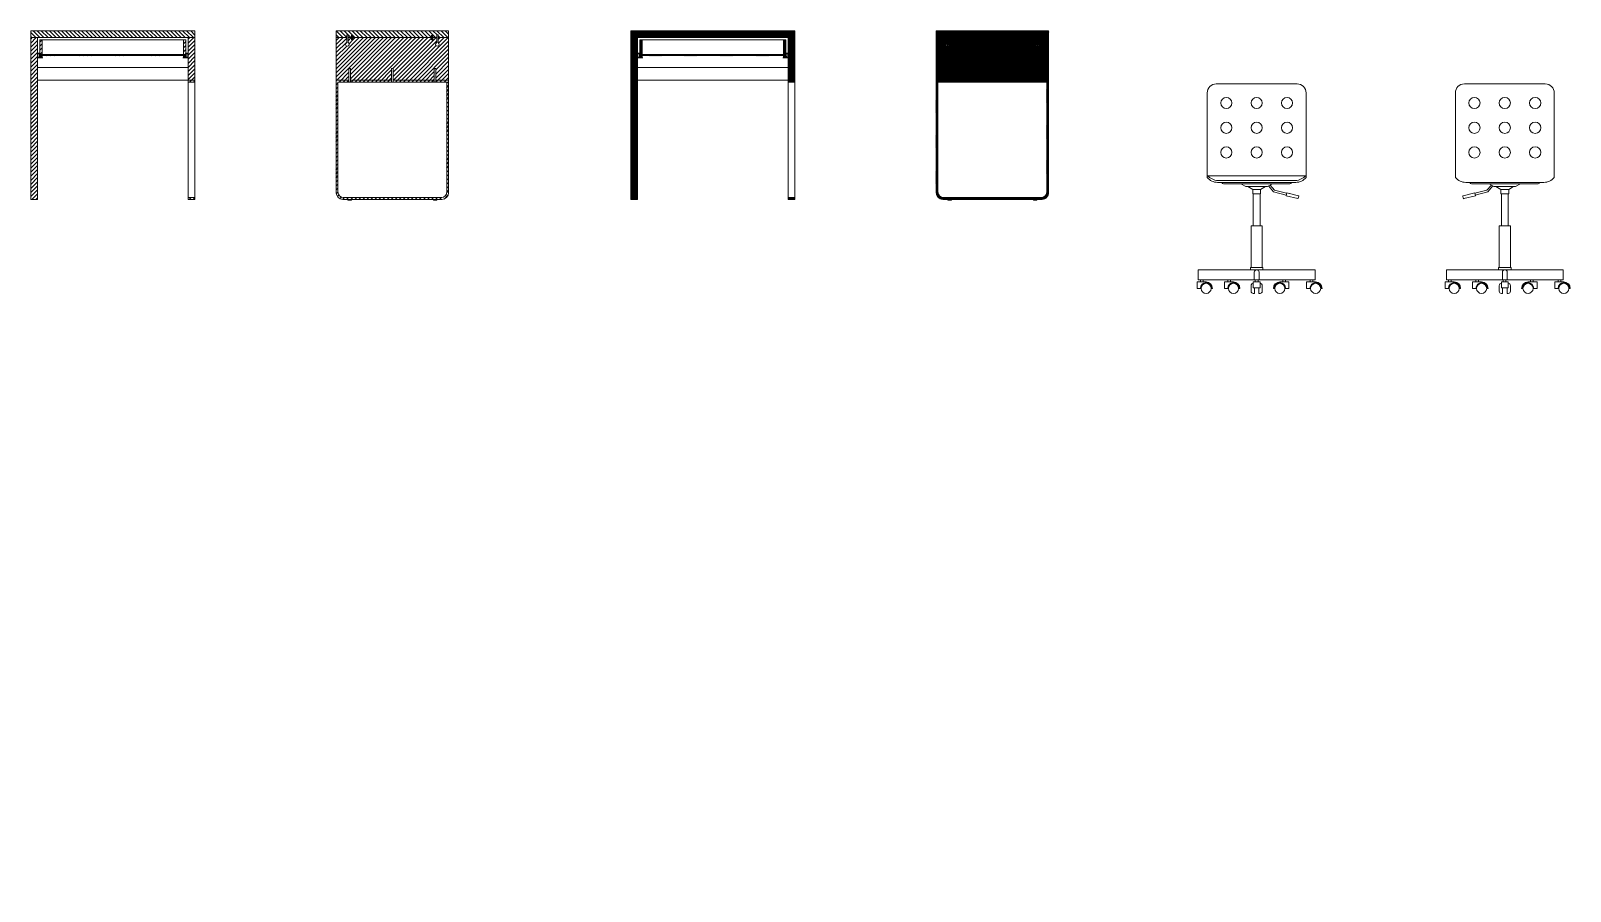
# Model space of a CAD drawing. Header units: millimetres. Extents: x 1003 to 2542, y -779 to 516.
# Drawn here: x 1003 to 1688, y -363 to 19 of the extents above; entities that cross this region are included whole.
import ezdxf

# ---------------------------------------------------------------- set-up
doc = ezdxf.new("R2010")
doc.units = ezdxf.units.MM
doc.header["$LTSCALE"] = 100
doc.linetypes.add('CONTINUA', pattern=[0])
doc.layers.get('0').update_dxf_attribs({"plot": 0})
doc.layers.add('A-FURN', color=8, linetype='Continuous', lineweight=18)
for name, color, linetype in [('G-ANNO-TTLB', 3, 'Continuous'), ('PGF-ARREDO', 73, 'Continuous'), ('SQUADRA', 7, 'Continuous'), ('TESTI', 8, 'Continuous')]:
    doc.layers.add(name, color=color, linetype=linetype)

msp = doc.modelspace()

# ---------------------------------------------------------------- hatches: boundary and pattern name
at = {"layer": 'SQUADRA', "linetype": 'CONTINUA', "ltscale": 0.02}
h = msp.add_hatch(dxfattribs=at)
h.set_pattern_fill('ANSI31', color=4, scale=0.4, angle=90)
h.paths.add_polyline_path([(1076.42, 19.25), (1003.42, 19.25), (1003.42, 16.25), (1006.42, 16.25), (1073.42, 16.25), (1076.42, 16.25)])
h = msp.add_hatch(dxfattribs=at)
h.set_pattern_fill('ANSI31', color=4, scale=0.4)
h.paths.add_polyline_path([(1006.42, 16.25), (1003.42, 16.25), (1003.42, -55.75), (1006.42, -55.75), (1006.42, -3.75)])
h.paths.add_polyline_path([(1008.42, 15.25), (1007.42, 15.25), (1007.42, 8.03), (1008.42, 8.03), (1008.42, 8.25), (1007.92, 8.25), (1007.92, 8.75), (1008.42, 8.75)])
h.paths.add_polyline_path([(1071.92, 8.75), (1039.92, 8.75), (1008.42, 8.75), (1007.92, 8.75), (1007.92, 8.25), (1008.42, 8.25), (1071.42, 8.25), (1071.92, 8.25)])
h.paths.add_polyline_path([(1076.42, 16.25), (1073.42, 16.25), (1073.42, -2.75), (1076.42, -2.75), (1076.42, -2.72)])
h = msp.add_hatch(dxfattribs=at)
h.set_pattern_fill('ANSI31', color=4, scale=0.4)
h.paths.add_polyline_path([(1072.42, 15.25), (1071.42, 15.25), (1071.42, 8.75), (1071.92, 8.75), (1071.92, 8.25), (1071.42, 8.25), (1071.42, 8.03), (1072.42, 8.03)])
h.paths.add_polyline_path([(1089.74, -378.22), (1087.5, -378.22, -5.307225), (1087.5, -377.62), (1089.74, -377.62), (1089.74, -374.42), (1021.14, -374.42), (1021.14, -377.62), (1023.38, -377.62, -5.307225), (1023.38, -378.22), (1021.14, -378.22), (1021.14, -383.66), (1023.38, -383.66, -5.307225), (1023.38, -384.26), (1021.14, -384.26), (1021.14, -389.69), (1023.38, -389.69, -5.307225), (1023.38, -390.29), (1021.14, -390.29), (1021.14, -393.42), (1055.44, -393.42), (1089.74, -393.42), (1089.74, -390.29), (1087.5, -390.29, -5.307225), (1087.5, -389.69), (1089.74, -389.69), (1089.74, -384.26), (1087.5, -384.26, -5.307225), (1087.5, -383.66), (1089.74, -383.66)])
h.paths.add_polyline_path([(1021.14, -390.29), (1019.94, -390.29), (1019.94, -389.69), (1021.14, -389.69), (1021.14, -384.26), (1019.94, -384.26), (1019.94, -383.66), (1021.14, -383.66), (1021.14, -378.22), (1019.94, -378.22), (1019.94, -377.62), (1021.14, -377.62), (1021.14, -374.42), (1018.14, -374.42), (1018.14, -446.42), (1019.64, -446.42), (1021.14, -446.42)])
h.paths.add_polyline_path([(1092.74, -374.42), (1089.74, -374.42), (1089.74, -377.62), (1090.95, -377.62), (1090.95, -378.22), (1089.74, -378.22), (1089.74, -383.66), (1090.95, -383.66), (1090.95, -384.26), (1089.74, -384.26), (1089.74, -389.69), (1090.95, -389.69), (1090.95, -390.29), (1089.74, -390.29), (1089.74, -446.42), (1091.24, -446.42), (1092.74, -446.42)])
h.paths.add_polyline_path([(1081.54, -721.83), (1080.49, -721.83), (1080.49, -721.33), (1081.54, -721.33), (1081.54, -720.1), (1012.94, -720.1), (1012.94, -721.33), (1013.99, -721.33), (1013.99, -721.83), (1012.94, -721.83), (1012.94, -723.5), (1015.18, -723.5, -5.307225), (1015.18, -724.1), (1012.94, -724.1), (1012.94, -725.1), (1081.54, -725.13), (1081.54, -724.1), (1079.3, -724.1, -5.307225), (1079.3, -723.5), (1081.54, -723.5)])
h.paths.add_polyline_path([(1012.94, -706.13), (1009.94, -706.13), (1009.94, -778.13), (1011.44, -778.13), (1012.94, -778.13), (1012.94, -724.1), (1011.73, -724.1), (1011.73, -723.5), (1012.94, -723.5), (1012.94, -721.83), (1011.85, -721.83), (1011.85, -721.33), (1012.94, -721.33), (1012.94, -720.1)])
h.paths.add_polyline_path([(1084.54, -706.13), (1081.54, -706.13), (1081.54, -721.33), (1082.63, -721.33), (1082.63, -721.83), (1081.54, -721.83), (1081.54, -723.5), (1082.74, -723.5), (1082.74, -724.1), (1081.54, -724.1), (1081.54, -725.13), (1081.54, -778.13), (1083.04, -778.13), (1084.54, -778.13)])
h = msp.add_hatch(dxfattribs=at)
h.set_pattern_fill('ANSI31', color=4, scale=0.4, angle=90)
h.paths.add_polyline_path([(1189.27, 19.25), (1139.27, 19.25), (1139.27, 16.25), (1143.96, 16.25), (1143.96, 17.44), (1144.56, 17.44), (1144.56, 16.25), (1144.57, 16.25), (1146.23, 16.25), (1146.23, 17.32), (1146.73, 17.32), (1146.73, 16.25), (1181.79, 16.25), (1181.79, 17.32), (1182.29, 17.32), (1182.29, 16.25), (1183.97, 16.25), (1183.97, 17.44), (1184.57, 17.44), (1184.57, 16.25), (1189.27, 16.25)])
h = msp.add_hatch(dxfattribs=at)
h.set_pattern_fill('ANSI31', color=4, scale=0.4)
h.paths.add_polyline_path([(1189.27, 16.25), (1184.57, 16.25), (1184.57, 13.99, -5.307225), (1183.97, 13.99), (1183.97, 16.25), (1182.29, 16.25), (1182.29, 15.18), (1181.79, 15.18), (1181.79, 16.25), (1146.73, 16.25), (1146.73, 15.18), (1146.23, 15.18), (1146.23, 16.25), (1144.56, 16.25), (1144.56, 13.99, -5.307225), (1143.96, 13.99), (1143.96, 16.25), (1139.27, 16.25), (1139.27, -2.75), (1144.91, -2.75), (1144.91, 2.44), (1145.63, 2.44), (1145.63, -2.75), (1163.91, -2.75), (1163.91, 2.44), (1164.62, 2.44), (1164.62, -2.75), (1182.91, -2.75), (1182.91, 2.44), (1183.63, 2.44), (1183.63, -2.75), (1189.27, -2.75)])
h.paths.add_polyline_path([(1163.91, -2.75), (1145.63, -2.75), (1145.63, -3.55), (1163.91, -3.55)], flags=17)
h.paths.add_polyline_path([(1182.91, -2.75), (1164.62, -2.75), (1164.62, -3.55), (1182.91, -3.55)], flags=17)
h.paths.add_polyline_path([(1140.07, -3.55), (1144.91, -3.55), (1144.91, -2.75), (1139.27, -2.75), (1139.27, -52.75, 0.414214), (1142.27, -55.75), (1186.27, -55.75, 0.414214), (1189.27, -52.75), (1189.27, -2.75), (1183.63, -2.75), (1183.63, -3.55), (1188.47, -3.55), (1188.47, -52.45, -0.414214), (1185.97, -54.95), (1142.57, -54.95, -0.414214), (1140.07, -52.45)])
h = msp.add_hatch(dxfattribs=at)
h.set_pattern_fill('ANSI31', color=4, scale=0.1, angle=90)
h.paths.add_polyline_path([(1343.3, 19.25), (1270.3, 19.25), (1270.3, 16.25), (1273.3, 16.25), (1340.3, 16.25), (1343.3, 16.25)])
h.paths.add_polyline_path([(1456.15, 19.25), (1406.15, 19.25), (1406.15, 16.25), (1410.83, 16.25), (1410.83, 17.44), (1411.43, 17.44), (1411.43, 16.25), (1413.1, 16.25), (1413.1, 17.32), (1413.61, 17.32), (1413.61, 16.25), (1448.67, 16.25), (1448.67, 17.32), (1449.18, 17.32), (1449.18, 17.32), (1449.18, 16.25), (1450.85, 16.25), (1450.85, 17.44), (1451.45, 17.44), (1451.45, 16.25), (1456.15, 16.25)])
h.paths.add_polyline_path([(1359.61, -371.42), (1322.32, -371.42), (1285.02, -371.42), (1285.02, -374.42), (1288.02, -374.42), (1322.32, -374.42), (1356.61, -374.42), (1359.61, -374.42)])
h.paths.add_polyline_path([(1335.41, -703.13), (1314.12, -703.13), (1276.82, -703.13), (1276.82, -706.13), (1279.82, -706.13), (1314.12, -706.13), (1335.41, -706.13)])
h.paths.add_polyline_path([(1351.41, -703.13), (1342.41, -703.13), (1342.41, -706.13), (1351.41, -706.13)])
h.paths.add_polyline_path([(1447.14, -703.13), (1397.14, -703.13), (1397.14, -706.13), (1447.14, -706.13)])
h = msp.add_hatch(dxfattribs=at)
h.set_pattern_fill('ANSI31', color=4, scale=0.1)
h.paths.add_polyline_path([(1275.3, 15.25), (1274.3, 15.25), (1274.3, 8.03), (1275.3, 8.03), (1275.3, 8.25), (1274.8, 8.25), (1274.8, 8.75), (1275.3, 8.75)])
h.paths.add_polyline_path([(1338.8, 8.75), (1306.8, 8.75), (1275.3, 8.75), (1274.8, 8.75), (1274.8, 8.25), (1306.8, 8.25), (1338.3, 8.25), (1338.8, 8.25)])
h.paths.add_polyline_path([(1339.3, 15.25), (1338.3, 15.25), (1338.3, 8.75), (1338.8, 8.75), (1338.8, 8.25), (1338.3, 8.25), (1338.3, 8.03), (1339.3, 8.03)])
h.paths.add_polyline_path([(1273.3, 16.25), (1270.3, 16.25), (1270.3, -55.75), (1273.3, -55.75), (1273.3, -3.75)])
h.paths.add_polyline_path([(1343.3, 16.25), (1340.3, 16.25), (1340.3, -2.75), (1343.3, -2.75), (1343.3, -2.72)])
h.paths.add_polyline_path([(1343.3, -2.75), (1340.3, -2.75), (1340.3, -3.55), (1343.3, -3.55), (1343.3, -3.52)])
h.paths.add_polyline_path([(1343.3, -54.95), (1340.3, -54.95), (1340.3, -55.75), (1343.3, -55.75)])
h.paths.add_polyline_path([(1456.15, 16.25), (1451.45, 16.25), (1451.45, 13.99, -5.307225), (1450.85, 13.99), (1450.85, 16.25), (1449.18, 16.25), (1449.18, 15.18), (1448.67, 15.18), (1448.67, 16.25), (1413.61, 16.25), (1413.61, 15.18), (1413.11, 15.18), (1413.1, 15.25), (1413.1, 16.25), (1411.45, 16.25), (1411.43, 16.25), (1411.43, 13.99, -5.307225), (1410.83, 13.99), (1410.83, 16.25), (1406.15, 16.25), (1406.15, -2.75), (1411.79, -2.75), (1411.79, 2.44), (1412.5, 2.44), (1412.5, -2.75), (1430.78, -2.75), (1430.78, 2.44), (1431.5, 2.44), (1431.5, -2.75), (1449.79, -2.75), (1449.79, 2.44), (1450.5, 2.44), (1450.5, -2.75), (1456.15, -2.75)])
h.paths.add_polyline_path([(1430.78, -2.75), (1412.5, -2.75), (1412.5, -3.55), (1430.78, -3.55)], flags=17)
h.paths.add_polyline_path([(1411.79, -2.75), (1406.15, -2.75), (1406.15, -52.75, 0.414214), (1409.15, -55.75), (1453.15, -55.75, 0.414214), (1456.15, -52.75), (1456.15, -2.75), (1450.5, -2.75), (1450.5, -3.55), (1455.35, -3.55), (1455.35, -52.45, -0.414214), (1452.85, -54.95), (1409.45, -54.95, -0.414214), (1406.95, -52.45), (1406.95, -3.55), (1411.79, -3.55)])
h.paths.add_polyline_path([(1449.79, -2.75), (1431.5, -2.75), (1431.5, -3.55), (1449.79, -3.55)], flags=17)
h = msp.add_hatch(dxfattribs=at)
h.set_pattern_fill('ANSI31', color=4, scale=0.4)
h.paths.add_polyline_path([(1076.42, -2.75), (1073.42, -2.75), (1073.42, -3.55), (1076.42, -3.55), (1076.42, -3.52)])
h.paths.add_polyline_path([(1076.42, -54.95), (1073.42, -54.95), (1073.42, -55.75), (1076.42, -55.75)])

# ---------------------------------------------------------------- linework, layer by layer
at = {"color": 3}
for p, q in [((1450.85, 13.93), (1450.97, 13.93)), ((1450.85, 13.91), (1451.45, 13.91)), ((1451.4, 17.21), (1450.9, 17.37)), ((1451.4, 17.05), (1450.9, 17.21)), ((1451.4, 16.89), (1450.9, 17.05)), ((1451.4, 16.74), (1450.9, 16.9)), ((1451.4, 16.58), (1450.9, 16.74)), ((1451.4, 16.42), (1450.9, 16.58)), ((1451.4, 16.26), (1450.9, 16.42)), ((1450.97, 13.93), (1450.97, 16.13)), ((1451.01, 16.13), (1451.01, 13.93)), ((1451.01, 13.93), (1451.11, 13.93)), ((1451.11, 13.93), (1451.11, 16.13)), ((1451.15, 16.13), (1451.15, 13.93)), ((1451.15, 13.93), (1451.26, 13.93)), ((1451.26, 13.93), (1451.26, 16.13)), ((1451.3, 16.13), (1451.3, 13.93)), ((1451.3, 13.93), (1451.45, 13.93)), ((1451.4, 13.31), (1450.9, 13.31)), ((1450.9, 13.31), (1450.9, 13.01)), ((1451.4, 13.01), (1450.9, 13.01)), ((1451.4, 13.01), (1451.4, 13.31)), ((1412.39, 2.19), (1411.89, 2.35)), ((1412.28, 2.35), (1411.89, 2.35)), ((1412.39, 2.03), (1411.89, 2.19)), ((1412.39, 1.87), (1411.89, 2.03)), ((1412.39, 1.72), (1411.89, 1.87)), ((1412.39, 1.56), (1411.89, 1.72)), ((1412.39, 1.4), (1411.89, 1.56)), ((1412.39, 1.24), (1411.89, 1.4)), ((1412.39, 1.24), (1411.89, 1.4)), ((1412.39, 1.09), (1411.89, 1.24)), ((1412.39, 0.93), (1411.89, 1.09)), ((1412.39, 0.77), (1411.89, 0.93)), ((1412.39, 0.61), (1411.89, 0.77)), ((1412.39, 0.46), (1411.89, 0.62)), ((1412.39, 0.46), (1411.89, 0.62)), ((1412.39, 0.3), (1411.89, 0.46)), ((1412.39, 0.14), (1411.89, 0.3)), ((1412.39, -0.02), (1411.89, 0.14)), ((1412.5, -3.55), (1411.79, -3.55)), ((1412.5, -3.65), (1411.79, -3.65)), ((1412.39, -0.17), (1411.89, -0.01)), ((1412.39, -0.33), (1411.89, -0.17)), ((1412.39, -0.33), (1411.89, -0.17)), ((1412.4, -0.49), (1411.89, -0.33)), ((1412.4, -0.65), (1411.89, -0.49)), ((1412.4, -0.8), (1411.89, -0.64)), ((1412.4, -0.96), (1411.89, -0.8)), ((1412.39, -1.09), (1411.89, -0.94))]:
    msp.add_line(p, q, dxfattribs=at)
at = {"color": 3, "linetype": 'CONTINUA', "ltscale": 0.02}
for p, q in [((1274.34, 7.89), (1274.34, 7.61)), ((1338.34, 7.81), (1338.34, 7.69)), ((1339.26, 7.89), (1339.26, 7.61))]:
    msp.add_line(p, q, dxfattribs=at)
at = {"color": 7, "linetype": 'CONTINUA', "ltscale": 0.02}
msp.add_line((1275.26, 7.81), (1275.26, 7.69), dxfattribs=at)
at = {"color": 3}
for centre in [(1451.09, 16.95), (1412.08, 1.93)]:
    msp.add_arc(centre, 0.467, 65.20425, 114.79575, dxfattribs=at)
at = {"layer": 'A-FURN', "color": 5}
for p, q in [((1003.42, -55.75), (1003.42, 19.25)), ((1076.42, 19.25), (1003.42, 19.25)), ((1006.42, 16.25), (1003.42, 16.25)), ((1006.42, -3.75), (1006.42, 16.25)), ((1073.42, 16.25), (1006.42, 16.25)), ((1007.42, 8.03), (1007.42, 15.25)), ((1008.42, 8.75), (1008.42, 15.25)), ((1071.42, 8.75), (1071.42, 15.25)), ((1072.42, 8.03), (1072.42, 15.25)), ((1073.42, 16.25), (1076.42, 16.25)), ((1139.27, 19.25), (1189.27, 19.25)), ((1139.27, -2.75), (1139.27, 16.25)), ((1189.27, -2.75), (1189.27, 19.22)), ((1270.3, -55.75), (1270.3, 19.25)), ((1343.3, 19.25), (1270.3, 19.25)), ((1273.3, 16.25), (1270.3, 16.25)), ((1273.3, -3.75), (1273.3, 16.25)), ((1340.3, 16.25), (1273.3, 16.25)), ((1274.3, 8.03), (1274.3, 15.25)), ((1275.3, 8.75), (1275.3, 15.25)), ((1338.3, 8.75), (1338.3, 15.25)), ((1339.3, 8.03), (1339.3, 15.25)), ((1340.3, 16.25), (1343.3, 16.25)), ((1406.15, 19.25), (1456.15, 19.25)), ((1406.15, -2.75), (1406.15, 16.25)), ((1456.15, -2.75), (1456.15, 16.25)), ((1039.92, 8.75), (1007.92, 8.75)), ((1007.92, 8.25), (1007.92, 8.75)), ((1007.92, 8.25), (1007.92, 8.75)), ((1039.92, 8.25), (1007.92, 8.25)), ((1008.42, 7.25), (1008.42, 8.25)), ((1039.92, 8.75), (1071.92, 8.75)), ((1039.92, 8.25), (1071.92, 8.25)), ((1071.42, 7.25), (1071.42, 8.25)), ((1071.42, 7.25), (1071.42, 8.25)), ((1071.92, 8.25), (1071.92, 8.75)), ((1071.92, 8.25), (1071.92, 8.75)), ((1072.42, 7.25), (1072.42, 7.45)), ((1274.3, 7.25), (1274.3, 7.47)), ((1274.8, 8.25), (1274.8, 8.75)), ((1306.8, 8.75), (1274.8, 8.75)), ((1274.8, 8.25), (1274.8, 8.75)), ((1306.8, 8.25), (1274.8, 8.25)), ((1275.3, 7.25), (1275.3, 8.25)), ((1275.3, 7.25), (1275.3, 8.25)), ((1306.8, 8.75), (1338.8, 8.75)), ((1306.8, 8.25), (1338.8, 8.25)), ((1338.3, 7.25), (1338.3, 8.25)), ((1338.3, 7.25), (1338.3, 8.25)), ((1338.8, 8.25), (1338.8, 8.75)), ((1338.8, 8.25), (1338.8, 8.75)), ((1339.3, 7.25), (1339.3, 7.47)), ((1006.42, -3.75), (1006.42, -55.75)), ((1140.07, -52.45), (1140.07, -3.55)), ((1140.07, -3.55), (1144.91, -3.55)), ((1145.63, -3.55), (1163.91, -3.55)), ((1164.62, -3.55), (1182.91, -3.55)), ((1183.63, -3.55), (1188.47, -3.55)), ((1273.3, -3.75), (1273.3, -55.75)), ((1406.95, -52.45), (1406.95, -3.55)), ((1406.95, -3.55), (1411.79, -3.55)), ((1412.5, -3.55), (1430.78, -3.55)), ((1431.5, -3.55), (1449.79, -3.55)), ((1450.5, -3.55), (1455.35, -3.55)), ((1003.42, -55.75), (1006.42, -55.75)), ((1073.42, -54.95), (1076.42, -54.95)), ((1073.42, -55.75), (1076.42, -55.75)), ((1142.27, -55.75), (1186.27, -55.75)), ((1142.57, -54.95), (1185.97, -54.95)), ((1270.3, -55.75), (1273.3, -55.75)), ((1340.3, -54.95), (1343.3, -54.95)), ((1340.3, -55.75), (1343.3, -55.75)), ((1409.15, -55.75), (1453.15, -55.75)), ((1409.45, -54.95), (1452.85, -54.95))]:
    msp.add_line(p, q, dxfattribs=at)
at = {"layer": 'A-FURN', "color": 5, "linetype": 'CONTINUA', "ltscale": 0.02}
for p, q in [((1008.42, 15.25), (1007.42, 15.25)), ((1071.42, 15.25), (1072.42, 15.25)), ((1139.27, 16.25), (1139.27, 19.25)), ((1143.96, 16.25), (1139.27, 16.25)), ((1146.23, 16.25), (1144.57, 16.25)), ((1181.79, 16.25), (1146.73, 16.25)), ((1183.97, 16.25), (1182.3, 16.25)), ((1189.27, 16.25), (1184.57, 16.25)), ((1275.3, 15.25), (1274.3, 15.25)), ((1338.3, 15.25), (1339.3, 15.25)), ((1406.15, 16.25), (1406.15, 19.25)), ((1410.83, 16.25), (1406.15, 16.25)), ((1410.83, 13.99), (1410.83, 17.44)), ((1411.43, 17.44), (1410.83, 17.44)), ((1411.43, 13.99), (1411.43, 17.44)), ((1413.1, 16.25), (1411.45, 16.25)), ((1448.67, 16.25), (1413.61, 16.25)), ((1450.85, 16.25), (1449.18, 16.25)), ((1450.85, 17.44), (1451.45, 17.44)), ((1450.85, 13.99), (1450.85, 17.44)), ((1451.45, 13.99), (1451.45, 17.44)), ((1456.15, 16.25), (1451.45, 16.25)), ((1456.15, 16.25), (1456.15, 19.25)), ((1071.42, 7.25), (1072.42, 7.25)), ((1072.42, 7.25), (1071.42, 7.25)), ((1274.3, 7.25), (1275.3, 7.25)), ((1338.3, 7.25), (1339.3, 7.25)), ((1339.3, 7.25), (1338.3, 7.25)), ((1411.79, -3.55), (1411.79, 2.44)), ((1411.79, 2.44), (1412.5, 2.44)), ((1412.5, -3.55), (1412.5, 2.44)), ((1430.78, -3.55), (1430.78, 2.44)), ((1430.78, 2.44), (1431.5, 2.44)), ((1431.5, -3.55), (1431.5, 2.44)), ((1449.79, -3.55), (1449.79, 2.44)), ((1449.79, 2.44), (1450.5, 2.44)), ((1450.5, -3.55), (1450.5, 2.44)), ((1144.91, -2.75), (1139.27, -2.75)), ((1139.27, -52.75), (1139.27, -2.75)), ((1163.91, -2.75), (1145.63, -2.75)), ((1182.91, -2.75), (1164.62, -2.75)), ((1189.27, -2.75), (1183.63, -2.75)), ((1411.79, -2.75), (1406.15, -2.75)), ((1406.15, -52.75), (1406.15, -2.75)), ((1430.78, -2.75), (1412.5, -2.75)), ((1449.79, -2.75), (1431.5, -2.75)), ((1456.15, -2.75), (1450.5, -2.75))]:
    msp.add_line(p, q, dxfattribs=at)
at = {"layer": 'A-FURN', "color": 4}
for p, q in [((1039.92, 15.25), (1008.42, 15.25)), ((1039.92, 15.25), (1071.42, 15.25)), ((1306.8, 15.25), (1275.3, 15.25)), ((1306.8, 15.25), (1338.3, 15.25)), ((1008.42, 7.25), (1008.42, 8.25))]:
    msp.add_line(p, q, dxfattribs=at)
at = {"layer": 'A-FURN', "color": 7, "linetype": 'CONTINUA', "ltscale": 0.1}
for p, q in [((1071.42, 15.25), (1008.42, 15.25)), ((1338.3, 15.25), (1275.3, 15.25)), ((1273.3, 9.25), (1273.3, 9.15)), ((1339.3, 9.25), (1339.4, 9.25)), ((1340.3, 9.25), (1340.3, 9.15)), ((1006.42, 2.85), (1073.42, 2.85)), ((1273.3, 2.85), (1340.3, 2.85)), ((1006.42, -2.75), (1073.42, -2.75)), ((1273.3, -2.75), (1340.3, -2.75)), ((1526.71, -45.19), (1548.71, -45.19)), ((1526.71, -45.19), (1526.71, -45.99)), ((1531.48, -47.39), (1548.71, -47.39)), ((1570.71, -45.19), (1548.71, -45.19)), ((1565.93, -47.39), (1548.71, -47.39)), ((1570.71, -45.19), (1570.71, -45.99)), ((1637.09, -45.19), (1637.09, -45.99)), ((1681.09, -45.19), (1681.09, -45.99)), ((1531.33, -48.19), (1548.71, -48.19)), ((1563.51, -48.8), (1533.91, -48.8)), ((1548.71, -48.19), (1541.71, -48.19)), ((1541.71, -48.79), (1543.89, -50.04)), ((1543.89, -50.04), (1553.52, -50.04)), ((1544.77, -50.04), (1546.96, -51.28)), ((1546.96, -51.28), (1546.96, -53.28)), ((1546.96, -51.28), (1550.46, -51.28)), ((1546.96, -53.28), (1550.46, -53.28)), ((1566.09, -48.19), (1548.71, -48.19)), ((1548.71, -48.19), (1555.71, -48.19)), ((1552.64, -50.04), (1550.46, -51.28)), ((1550.46, -53.28), (1550.46, -51.28)), ((1555.71, -48.79), (1553.52, -50.04)), ((1553.97, -49.78), (1556.2, -52.36)), ((1554.65, -49.39), (1556.64, -51.65)), ((1556.2, -52.36), (1561.83, -53.79)), ((1556.64, -51.65), (1562.03, -53.01)), ((1561.76, -54.1), (1562.09, -52.79)), ((1561.76, -54.1), (1566.95, -55.41)), ((1562.09, -52.79), (1563.19, -53.07)), ((1562.09, -52.79), (1567.28, -54.1)), ((1567.2, -55.26), (1567.43, -54.34)), ((1640.6, -55.26), (1640.37, -54.34)), ((1646.04, -54.1), (1640.84, -55.41)), ((1641.71, -48.19), (1659.09, -48.19)), ((1673.89, -48.8), (1644.29, -48.8)), ((1646.04, -54.1), (1645.71, -52.79)), ((1651.16, -51.65), (1645.77, -53.01)), ((1651.6, -52.36), (1645.96, -53.79)), ((1653.15, -49.39), (1651.16, -51.65)), ((1653.83, -49.78), (1651.6, -52.36)), ((1659.09, -48.19), (1652.09, -48.19)), ((1652.09, -48.79), (1654.27, -50.04)), ((1654.27, -50.04), (1663.91, -50.04)), ((1655.16, -50.04), (1657.34, -51.28)), ((1657.34, -51.28), (1657.34, -53.28)), ((1657.34, -51.28), (1660.84, -51.28)), ((1657.34, -53.28), (1660.84, -53.28)), ((1676.47, -48.19), (1659.09, -48.19)), ((1659.09, -48.19), (1666.09, -48.19)), ((1663.02, -50.04), (1660.84, -51.28)), ((1660.84, -53.28), (1660.84, -51.28)), ((1666.09, -48.79), (1663.91, -50.04)), ((1545.91, -86.07), (1551.51, -86.07)), ((1545.91, -86.07), (1545.91, -87.07)), ((1546.21, -87.07), (1551.21, -87.07)), ((1547.62, -91.57), (1547.62, -88.1)), ((1549.79, -91.57), (1549.79, -88.1)), ((1551.51, -86.07), (1551.51, -87.07)), ((1656.29, -86.07), (1661.89, -86.07)), ((1656.29, -86.07), (1656.29, -87.07)), ((1656.59, -87.07), (1661.59, -87.07)), ((1658.01, -91.57), (1658.01, -88.1)), ((1660.17, -91.57), (1660.17, -88.1)), ((1661.89, -86.07), (1661.89, -87.07)), ((1574.71, -91.57), (1522.71, -91.57)), ((1561.39, -91.57), (1560.39, -91.57)), ((1685.09, -91.57), (1633.09, -91.57)), ((1634.22, -91.57), (1635.22, -91.57)), ((1646.41, -91.57), (1647.41, -91.57)), ((1658.59, -91.57), (1659.59, -91.57)), ((1671.77, -91.57), (1670.77, -91.57))]:
    msp.add_line(p, q, dxfattribs=at)
at = {"layer": 'A-FURN', "color": 5, "linetype": 'CONTINUA', "ltscale": 0.1}
for p, q in [((1073.42, -3.55), (1073.42, 16.25)), ((1076.42, 19.25), (1076.42, -3.55)), ((1340.3, -3.15), (1340.3, 16.25)), ((1343.3, 19.25), (1343.3, -3.12)), ((1008.42, 8.75), (1071.42, 8.75)), ((1008.42, 8.25), (1071.42, 8.25)), ((1071.02, 7.25), (1072.42, 7.25)), ((1275.3, 8.75), (1338.3, 8.75)), ((1275.3, 8.25), (1338.3, 8.25)), ((1337.9, 7.25), (1339.3, 7.25)), ((1073.42, -2.75), (1076.42, -2.75)), ((1073.42, -3.55), (1076.42, -3.55)), ((1188.47, -3.55), (1188.47, -52.45)), ((1189.27, -2.75), (1189.27, -52.75)), ((1340.3, -2.75), (1343.3, -2.75)), ((1340.3, -3.55), (1343.3, -3.55)), ((1455.35, -3.55), (1455.35, -52.45)), ((1456.15, -2.75), (1456.15, -52.75)), ((1073.42, -54.95), (1073.42, -55.75)), ((1076.42, -54.95), (1076.42, -55.75)), ((1340.3, -54.95), (1340.3, -55.75)), ((1343.3, -54.95), (1343.3, -55.75))]:
    msp.add_line(p, q, dxfattribs=at)
at = {"layer": 'A-FURN', "color": 6, "linetype": 'CONTINUA', "ltscale": 0.02}
for p, q in [((1143.96, 13.99), (1143.96, 17.44)), ((1144.56, 17.44), (1143.96, 17.44)), ((1144.56, 13.99), (1144.56, 17.44)), ((1144.57, 16.25), (1144.56, 16.25)), ((1183.97, 17.44), (1184.57, 17.44)), ((1183.97, 13.99), (1183.97, 17.44)), ((1184.57, 13.99), (1184.57, 17.44)), ((1007.32, 8.03), (1008.42, 8.03)), ((1007.32, 7.47), (1008.42, 7.47)), ((1008.42, 7.25), (1007.42, 7.25)), ((1007.42, 7.25), (1008.42, 7.25)), ((1072.52, 8.03), (1071.42, 8.03)), ((1072.52, 7.47), (1071.42, 7.47)), ((1144.91, -3.55), (1144.91, 2.44)), ((1144.91, 2.44), (1145.63, 2.44)), ((1145.63, -3.55), (1145.63, 2.44)), ((1163.91, -3.55), (1163.91, 2.44)), ((1163.91, 2.44), (1164.62, 2.44)), ((1164.62, -3.55), (1164.62, 2.44)), ((1182.91, -3.55), (1182.91, 2.44)), ((1182.91, 2.44), (1183.63, 2.44)), ((1183.63, -3.55), (1183.63, 2.44)), ((1144.91, -3.55), (1145.63, -3.55)), ((1164.62, -3.55), (1163.91, -3.55)), ((1182.91, -3.55), (1183.63, -3.55))]:
    msp.add_line(p, q, dxfattribs=at)
at = {"layer": 'A-FURN', "color": 3, "linetype": 'CONTINUA', "ltscale": 0.02}
for p, q in [((1411.43, 16.23), (1410.83, 16.23)), ((1411.43, 16.13), (1410.83, 16.13)), ((1410.83, 13.91), (1410.83, 13.99)), ((1410.88, 16.23), (1410.88, 17.21)), ((1410.88, 13.93), (1410.88, 16.13)), ((1410.93, 13.91), (1410.93, 13.31)), ((1410.99, 17.37), (1410.99, 17.24)), ((1411.16, 13.73), (1411.11, 13.73)), ((1411.33, 13.91), (1411.33, 13.31)), ((1411.38, 16.23), (1411.38, 17.37)), ((1411.38, 13.93), (1411.38, 16.13)), ((1411.43, 13.91), (1411.43, 13.99)), ((1451.12, 13.73), (1451.17, 13.73)), ((1274.2, 8.03), (1275.3, 8.03)), ((1274.2, 7.47), (1275.3, 7.47)), ((1339.4, 8.03), (1338.3, 8.03)), ((1339.4, 7.47), (1338.3, 7.47)), ((1410.88, 13.31), (1410.88, 13.01)), ((1410.88, 13.01), (1410.88, 13.31)), ((1411.16, 12.73), (1411.11, 12.73)), ((1411.38, 13.31), (1411.38, 13.01)), ((1451.12, 12.73), (1451.17, 12.73)), ((1449.89, 2.35), (1449.89, -0.94)), ((1450.28, 2.35), (1450.28, 2.22)), ((1450.4, -3.55), (1450.39, 2.19)), ((1449.79, -3.55), (1449.79, -3.65)), ((1449.89, -1.2), (1449.94, -0.95)), ((1449.89, -3.55), (1449.89, -1.2)), ((1449.89, -1.2), (1450.4, -1.2)), ((1450.4, -1.2), (1450.4, -0.96)), ((1450.5, -3.55), (1450.5, -3.65)), ((1523.74, -92.47), (1523.74, -91.57)), ((1524.94, -92.47), (1524.94, -91.57)), ((1535.92, -92.47), (1535.92, -91.57)), ((1537.12, -92.47), (1537.12, -91.57)), ((1548.11, -92.47), (1548.11, -91.57)), ((1549.31, -92.47), (1549.31, -91.57)), ((1560.29, -92.47), (1560.29, -91.57)), ((1561.49, -92.47), (1561.49, -91.57)), ((1572.48, -92.47), (1572.48, -91.57)), ((1573.68, -92.47), (1573.68, -91.57)), ((1634.02, -92.47), (1634.02, -91.57)), ((1635.22, -92.47), (1635.22, -91.57)), ((1646.21, -92.47), (1646.21, -91.57)), ((1647.41, -92.47), (1647.41, -91.57)), ((1658.39, -92.47), (1658.39, -91.57)), ((1659.59, -92.47), (1659.59, -91.57)), ((1670.57, -92.47), (1670.57, -91.57)), ((1671.77, -92.47), (1671.77, -91.57)), ((1682.76, -92.47), (1682.76, -91.57)), ((1683.96, -92.47), (1683.96, -91.57))]:
    msp.add_line(p, q, dxfattribs=at)
at = {"layer": 'A-FURN', "color": 3}
for p, q in [((1410.98, 13.93), (1410.83, 13.93)), ((1411.43, 13.91), (1410.83, 13.91)), ((1410.88, 17.21), (1411.38, 17.37)), ((1410.88, 17.05), (1411.38, 17.21)), ((1410.88, 16.89), (1411.38, 17.05)), ((1410.88, 16.74), (1411.38, 16.9)), ((1410.88, 16.58), (1411.38, 16.74)), ((1410.88, 16.42), (1411.38, 16.58)), ((1410.88, 16.26), (1411.38, 16.42)), ((1410.98, 16.13), (1410.98, 13.93)), ((1411.02, 13.93), (1411.02, 16.13)), ((1411.13, 13.93), (1411.02, 13.93)), ((1411.11, 13.25), (1411.11, 13.73)), ((1411.11, 13.73), (1411.16, 13.73)), ((1411.13, 16.13), (1411.13, 13.93)), ((1411.16, 13.73), (1411.16, 13.25)), ((1411.17, 13.93), (1411.17, 16.13)), ((1411.27, 13.93), (1411.17, 13.93)), ((1411.27, 16.13), (1411.27, 13.93)), ((1411.31, 13.93), (1411.31, 16.13)), ((1411.43, 13.93), (1411.31, 13.93)), ((1451.17, 13.73), (1451.12, 13.73)), ((1451.12, 13.73), (1451.12, 13.25)), ((1451.17, 13.25), (1451.17, 13.73)), ((1273.5, 7.45), (1273.5, 9.05)), ((1340.1, 7.45), (1340.1, 9.05)), ((1410.71, 13.2), (1410.71, 13.25)), ((1410.71, 13.25), (1411.11, 13.25)), ((1411.11, 13.2), (1410.71, 13.2)), ((1410.88, 13.31), (1411.38, 13.31)), ((1410.88, 13.01), (1410.88, 13.31)), ((1410.88, 13.01), (1411.38, 13.01)), ((1411.11, 12.73), (1411.11, 13.2)), ((1411.16, 12.73), (1411.11, 12.73)), ((1411.16, 13.25), (1411.56, 13.25)), ((1411.16, 13.2), (1411.16, 12.73)), ((1411.56, 13.2), (1411.16, 13.2)), ((1411.38, 13.31), (1411.38, 13.01)), ((1411.56, 13.25), (1411.56, 13.2)), ((1451.12, 13.25), (1450.72, 13.25)), ((1450.72, 13.25), (1450.72, 13.2)), ((1450.72, 13.2), (1451.12, 13.2)), ((1451.12, 13.2), (1451.12, 12.73)), ((1451.12, 12.73), (1451.17, 12.73)), ((1451.57, 13.25), (1451.17, 13.25)), ((1451.17, 12.73), (1451.17, 13.2)), ((1451.17, 13.2), (1451.57, 13.2)), ((1451.57, 13.2), (1451.57, 13.25)), ((1450.39, 2.19), (1449.89, 2.35)), ((1450.28, 2.35), (1449.89, 2.35)), ((1450.39, 2.03), (1449.89, 2.19)), ((1450.39, 1.87), (1449.89, 2.03)), ((1450.39, 1.72), (1449.89, 1.87)), ((1450.39, 1.56), (1449.89, 1.72)), ((1450.39, 1.4), (1449.89, 1.56)), ((1450.39, 1.24), (1449.89, 1.4)), ((1450.39, 1.24), (1449.89, 1.4)), ((1450.39, 1.09), (1449.89, 1.24)), ((1450.39, 0.93), (1449.89, 1.09)), ((1450.39, 0.77), (1449.89, 0.93)), ((1450.39, 0.61), (1449.89, 0.77)), ((1450.39, 0.46), (1449.89, 0.62)), ((1450.39, 0.46), (1449.89, 0.62)), ((1450.39, 0.3), (1449.89, 0.46)), ((1450.39, 0.14), (1449.89, 0.3)), ((1450.39, -0.02), (1449.89, 0.14)), ((1450.5, -3.55), (1449.79, -3.55)), ((1450.5, -3.65), (1449.79, -3.65)), ((1450.39, -0.17), (1449.89, -0.01)), ((1450.39, -0.33), (1449.89, -0.17)), ((1450.39, -0.33), (1449.89, -0.17)), ((1450.4, -0.49), (1449.89, -0.33)), ((1450.4, -0.65), (1449.89, -0.49)), ((1450.4, -0.8), (1449.89, -0.64)), ((1450.4, -0.96), (1449.89, -0.8)), ((1450.39, -1.09), (1449.89, -0.94))]:
    msp.add_line(p, q, dxfattribs=at)
at = {"layer": 'A-FURN', "color": 6, "linetype": 'CONTINUA', "ltscale": 0.1}
for p, q in [((1007.42, 9.25), (1006.42, 9.25)), ((1006.42, 9.25), (1006.42, 9.15)), ((1007.32, 9.25), (1006.42, 9.25)), ((1007.32, 9.15), (1006.42, 9.15)), ((1007.32, 7.25), (1006.42, 7.25)), ((1007.42, 9.05), (1006.62, 9.05)), ((1007.32, 7.45), (1006.62, 7.45)), ((1007.42, 9.25), (1007.32, 9.25)), ((1007.32, 9.15), (1007.32, 7.15)), ((1008.82, 7.15), (1007.32, 7.15)), ((1008.82, 7.25), (1007.42, 7.25)), ((1007.82, 7.25), (1007.82, 7.15)), ((1008.82, 7.25), (1008.82, 7.15)), ((1071.02, 7.25), (1071.02, 7.15)), ((1071.02, 7.15), (1072.52, 7.15)), ((1072.02, 7.25), (1072.02, 7.15)), ((1072.42, 9.25), (1073.42, 9.25)), ((1072.42, 9.05), (1073.22, 9.05)), ((1072.52, 9.15), (1072.52, 7.15)), ((1072.52, 9.15), (1073.42, 9.15)), ((1072.52, 7.45), (1073.22, 7.45)), ((1072.52, 7.25), (1073.42, 7.25))]:
    msp.add_line(p, q, dxfattribs=at)
at = {"layer": 'A-FURN', "color": 6}
for p, q in [((1006.62, 7.45), (1006.62, 9.05)), ((1007.42, 7.25), (1007.42, 7.47)), ((1073.22, 7.45), (1073.22, 9.05))]:
    msp.add_line(p, q, dxfattribs=at)
at = {"layer": 'A-FURN', "color": 3, "linetype": 'CONTINUA', "ltscale": 0.1}
for p, q in [((1274.3, 9.25), (1273.3, 9.25)), ((1274.2, 9.25), (1273.3, 9.25)), ((1274.2, 9.15), (1273.3, 9.15)), ((1274.2, 7.25), (1273.3, 7.25)), ((1274.3, 9.05), (1273.5, 9.05)), ((1274.2, 7.45), (1273.5, 7.45)), ((1274.3, 9.25), (1274.2, 9.25)), ((1274.2, 9.15), (1274.2, 7.15)), ((1275.7, 7.15), (1274.2, 7.15)), ((1274.7, 7.25), (1274.7, 7.15)), ((1275.7, 7.25), (1275.3, 7.25)), ((1275.7, 7.25), (1275.7, 7.15)), ((1337.9, 7.25), (1337.9, 7.15)), ((1337.9, 7.15), (1339.4, 7.15)), ((1338.9, 7.25), (1338.9, 7.15)), ((1339.3, 9.25), (1340.3, 9.25)), ((1339.3, 9.05), (1340.1, 9.05)), ((1339.4, 9.25), (1340.3, 9.25)), ((1339.4, 9.15), (1339.4, 7.15)), ((1339.4, 9.15), (1340.3, 9.15)), ((1339.4, 7.45), (1340.1, 7.45)), ((1339.4, 7.25), (1340.3, 7.25)), ((1526.21, -92.47), (1522.21, -92.47)), ((1522.21, -92.47), (1522.21, -95.32)), ((1522.21, -95.32), (1523.66, -95.32)), ((1528.76, -95.32), (1529.06, -95.32)), ((1534.39, -92.47), (1534.39, -95.32)), ((1538.39, -92.47), (1534.39, -92.47)), ((1534.39, -95.32), (1535.84, -95.32)), ((1540.94, -95.32), (1541.24, -95.32)), ((1546.21, -94.07), (1546.21, -96.57)), ((1547.21, -92.47), (1547.21, -95.1)), ((1548.21, -92.47), (1547.21, -92.47)), ((1547.21, -93.07), (1547.21, -93.07)), ((1547.21, -95.1), (1550.21, -95.1)), ((1547.71, -95.1), (1547.71, -97.57)), ((1548.21, -92.47), (1549.21, -92.47)), ((1549.21, -92.47), (1550.21, -92.47)), ((1549.71, -95.1), (1549.71, -97.57)), ((1550.21, -92.47), (1550.21, -95.1)), ((1550.21, -93.07), (1550.21, -93.07)), ((1551.21, -94.07), (1551.21, -96.57)), ((1556.47, -95.32), (1556.17, -95.32)), ((1559.02, -92.47), (1563.02, -92.47)), ((1563.02, -95.32), (1561.57, -95.32)), ((1563.02, -92.47), (1563.02, -95.32)), ((1570.94, -92.47), (1570.94, -95.32)), ((1574.94, -92.47), (1570.94, -92.47)), ((1570.94, -95.32), (1572.39, -95.32)), ((1577.49, -95.32), (1577.79, -95.32)), ((1632.59, -92.47), (1632.59, -95.32)), ((1636.59, -92.47), (1632.59, -92.47)), ((1632.59, -95.32), (1634.04, -95.32)), ((1635.22, -92.47), (1634.22, -92.47)), ((1639.14, -95.32), (1639.44, -95.32)), ((1644.77, -92.47), (1644.77, -95.32)), ((1648.77, -92.47), (1644.77, -92.47)), ((1644.77, -95.32), (1646.22, -95.32)), ((1651.32, -95.32), (1651.62, -95.32)), ((1656.59, -94.07), (1656.59, -96.57)), ((1657.59, -92.47), (1657.59, -95.1)), ((1658.59, -92.47), (1657.59, -92.47)), ((1657.59, -93.07), (1657.59, -93.07)), ((1657.59, -95.1), (1660.59, -95.1)), ((1658.09, -95.1), (1658.09, -97.57)), ((1658.59, -92.47), (1659.59, -92.47)), ((1659.59, -92.47), (1660.59, -92.47)), ((1660.09, -95.1), (1660.09, -97.57)), ((1660.59, -92.47), (1660.59, -95.1)), ((1660.59, -93.07), (1660.59, -93.07)), ((1661.59, -94.07), (1661.59, -96.57)), ((1666.86, -95.32), (1666.56, -95.32)), ((1669.41, -92.47), (1673.41, -92.47)), ((1673.41, -95.32), (1671.96, -95.32)), ((1673.41, -92.47), (1673.41, -95.32)), ((1681.33, -92.47), (1681.33, -95.32)), ((1685.33, -92.47), (1681.33, -92.47)), ((1681.33, -95.32), (1682.78, -95.32)), ((1687.88, -95.32), (1688.18, -95.32)), ((1547.21, -97.57), (1547.71, -97.57)), ((1549.71, -97.57), (1550.21, -97.57)), ((1657.59, -97.57), (1658.09, -97.57)), ((1660.09, -97.57), (1660.59, -97.57))]:
    msp.add_line(p, q, dxfattribs=at)
at = {"layer": 'A-FURN', "color": 7}
for p, q in [((1073.42, -54.95), (1073.42, -3.55)), ((1076.42, -54.95), (1076.42, -3.55)), ((1340.3, -54.95), (1340.3, -3.55)), ((1343.3, -54.95), (1343.3, -3.52))]:
    msp.add_line(p, q, dxfattribs=at)
at = {"layer": 'A-FURN', "color": 4, "linetype": 'CONTINUA', "ltscale": 0.1}
for p, q in [((1340.3, -2.75), (1340.3, -3.55)), ((1343.3, -2.72), (1343.3, -3.52))]:
    msp.add_line(p, q, dxfattribs=at)
at = {"layer": 'A-FURN', "color": 0}
for p, q in [((1530.71, -4.36), (1566.71, -4.36)), ((1641.09, -4.36), (1677.09, -4.36)), ((1526.71, -45.19), (1526.71, -8.36)), ((1570.71, -8.36), (1570.71, -45.19)), ((1637.09, -45.19), (1637.09, -8.36)), ((1681.09, -8.36), (1681.09, -45.19))]:
    msp.add_line(p, q, dxfattribs=at)
at = {"layer": 'A-FURN', "color": 0, "linetype": 'CONTINUA', "ltscale": 0.1}
for p, q in [((1547.21, -53.28), (1547.21, -67.57)), ((1550.21, -53.28), (1550.21, -67.57)), ((1657.59, -53.28), (1657.59, -67.57)), ((1660.59, -53.28), (1660.59, -67.57)), ((1546.21, -67.57), (1551.21, -67.57)), ((1546.21, -67.57), (1546.21, -86.07)), ((1546.21, -67.57), (1546.21, -68.07)), ((1550.21, -67.57), (1551.21, -67.57)), ((1551.21, -67.57), (1551.21, -86.07)), ((1656.59, -67.57), (1661.59, -67.57)), ((1656.59, -67.57), (1656.59, -86.07)), ((1656.59, -67.57), (1656.59, -68.07)), ((1661.59, -67.57), (1661.59, -86.07)), ((1546.21, -87.07), (1522.71, -87.07)), ((1522.71, -87.07), (1522.71, -91.57)), ((1551.21, -87.07), (1574.71, -87.07)), ((1574.71, -87.07), (1574.71, -91.57)), ((1656.59, -87.07), (1633.09, -87.07)), ((1633.09, -87.07), (1633.09, -91.57)), ((1661.59, -87.07), (1685.09, -87.07)), ((1685.09, -87.07), (1685.09, -91.57))]:
    msp.add_line(p, q, dxfattribs=at)
at = {"layer": 'A-FURN', "color": 7, "linetype": 'CONTINUA', "ltscale": 0.02}
for p, q in [((1645.71, -52.79), (1640.51, -54.1)), ((1145.27, -55.75), (1144.52, -55.75)), ((1144.52, -55.75), (1144.52, -56.15)), ((1146.02, -56.15), (1144.52, -56.15)), ((1146.02, -55.75), (1145.27, -55.75)), ((1146.02, -55.75), (1146.02, -56.15)), ((1183.27, -55.75), (1182.52, -55.75)), ((1182.52, -55.75), (1182.52, -56.15)), ((1184.02, -56.15), (1182.52, -56.15)), ((1184.02, -55.75), (1183.27, -55.75)), ((1184.02, -55.75), (1184.02, -56.15)), ((1412.15, -55.75), (1411.4, -55.75)), ((1411.4, -55.75), (1411.4, -56.15)), ((1412.9, -56.15), (1411.4, -56.15)), ((1412.9, -55.75), (1412.15, -55.75)), ((1412.9, -55.75), (1412.9, -56.15)), ((1450.15, -55.75), (1449.4, -55.75)), ((1449.4, -55.75), (1449.4, -56.15)), ((1450.9, -56.15), (1449.4, -56.15)), ((1450.9, -55.75), (1450.15, -55.75)), ((1450.9, -55.75), (1450.9, -56.15))]:
    msp.add_line(p, q, dxfattribs=at)
at = {"layer": 'A-FURN', "color": 0, "linetype": 'CONTINUA', "ltscale": 0.1}
for centre in [(1535.21, -12.86), (1548.71, -12.86), (1562.21, -12.86), (1645.59, -12.86), (1659.09, -12.86), (1672.59, -12.86), (1535.21, -23.86), (1548.71, -23.86), (1562.21, -23.86), (1645.59, -23.86), (1659.09, -23.86), (1672.59, -23.86), (1535.21, -34.86), (1548.71, -34.86), (1562.21, -34.86), (1645.59, -34.86), (1659.09, -34.86), (1672.59, -34.86)]:
    msp.add_circle(centre, 2.5, dxfattribs=at)
at = {"layer": 'A-FURN', "color": 3, "linetype": 'CONTINUA', "ltscale": 0.1}
for centre in [(1526.21, -95.32), (1538.39, -95.32), (1559.02, -95.32), (1574.94, -95.32), (1636.59, -95.32), (1648.77, -95.32), (1669.41, -95.32), (1685.33, -95.32)]:
    msp.add_circle(centre, 2.25, dxfattribs=at)
at = {"layer": 'A-FURN', "color": 6}
for centre, start, end in [((1144.26, 13.23), 111.21248, 68.52968), ((1184.27, 13.23), 111.47032, 68.78752)]:
    msp.add_arc(centre, 0.824, start, end, dxfattribs=at)
at = {"layer": 'A-FURN', "color": 5}
for centre, radius, start, end in [((1411.13, 13.23), 0.824, 111.21248, 68.52968), ((1451.15, 13.23), 0.824, 111.47032, 68.78752), ((1142.27, -52.75), 3, 180, 270), ((1142.57, -52.45), 2.5, 180, 270), ((1186.27, -52.75), 3, 270, 0), ((1409.15, -52.75), 3, 180, 270), ((1409.45, -52.45), 2.5, 180, 270), ((1453.15, -52.75), 3, 270, 0)]:
    msp.add_arc(centre, radius, start, end, dxfattribs=at)
at = {"layer": 'A-FURN', "color": 3}
for centre in [(1411.19, 16.95), (1450.08, 1.93)]:
    msp.add_arc(centre, 0.467, 65.20425, 114.79575, dxfattribs=at)
at = {"layer": 'A-FURN', "color": 0}
for centre, start, end in [((1530.71, -8.36), 90, 180), ((1566.71, -8.36), 0, 90), ((1641.09, -8.36), 90, 180), ((1677.09, -8.36), 0, 90)]:
    msp.add_arc(centre, 4, start, end, dxfattribs=at)
at = {"layer": 'A-FURN', "color": 7, "linetype": 'CONTINUA', "ltscale": 0.1}
for centre, radius, start, end in [((1532.48, -38.94), 8.51, 227.2738, 263.24263), ((1531.5, -41.89), 6.31, 220.60869, 268.45588), ((1564.93, -38.94), 8.51, 276.75737, 312.7262), ((1565.92, -41.89), 6.31, 271.54412, 319.39131), ((1641.88, -41.89), 6.31, 220.60869, 268.45588), ((1676.3, -41.89), 6.31, 271.54412, 319.39131), ((1533.91, -48.1), 0.7, 188.18523, 270), ((1563.51, -48.1), 0.7, 270, 351.81477), ((1567.24, -54.29), 0.2, 345.81561, 75.81561), ((1640.56, -54.29), 0.2, 104.18439, 194.18439), ((1644.29, -48.1), 0.7, 188.18523, 270), ((1673.89, -48.1), 0.7, 270, 351.81477), ((1567, -55.22), 0.2, 255.81561, 345.81561), ((1640.8, -55.22), 0.2, 194.18439, 284.18439), ((1548.71, -88.16), 1.08, 3.12179, 176.87821), ((1659.09, -88.16), 1.08, 3.12179, 176.87821)]:
    msp.add_arc(centre, radius, start, end, dxfattribs=at)
at = {"layer": 'A-FURN', "color": 5, "linetype": 'CONTINUA', "ltscale": 0.1}
for centre in [(1185.97, -52.45), (1452.85, -52.45)]:
    msp.add_arc(centre, 2.5, 270, 0, dxfattribs=at)
at = {"layer": 'A-FURN', "color": 3, "linetype": 'CONTINUA', "ltscale": 0.1}
for centre, radius, start, end in [((1526.21, -95.32), 2.55, 0, 180), ((1526.21, -95.32), 2.85, 0, 90), ((1538.39, -95.32), 2.55, 0, 180), ((1538.39, -95.32), 2.85, 0, 90), ((1547.21, -94.07), 1, 90, 180), ((1550.21, -94.07), 1, 360, 90), ((1559.02, -95.32), 2.85, 90, 180), ((1559.02, -95.32), 2.55, 0, 180), ((1574.94, -95.32), 2.55, 0, 180), ((1574.94, -95.32), 2.85, 0, 90), ((1636.59, -95.32), 2.55, 0, 180), ((1636.59, -95.32), 2.85, 0, 90), ((1648.77, -95.32), 2.55, 0, 180), ((1648.77, -95.32), 2.85, 0, 90), ((1657.59, -94.07), 1, 90, 180), ((1660.59, -94.07), 1, 360, 90), ((1669.41, -95.32), 2.85, 90, 180), ((1669.41, -95.32), 2.55, 0, 180), ((1685.33, -95.32), 2.55, 0, 180), ((1685.33, -95.32), 2.85, 0, 90), ((1547.21, -96.57), 1, 180, 270), ((1550.21, -96.57), 1, 270, 360), ((1657.59, -96.57), 1, 180, 270), ((1660.59, -96.57), 1, 270, 360)]:
    msp.add_arc(centre, radius, start, end, dxfattribs=at)
at = {"layer": 'G-ANNO-TTLB', "color": 3}
for p, q in [((1431.38, 2.19), (1430.88, 2.35)), ((1431.27, 2.35), (1430.88, 2.35)), ((1431.38, 2.03), (1430.88, 2.19)), ((1431.38, 1.87), (1430.88, 2.03)), ((1431.38, 1.72), (1430.88, 1.87)), ((1431.38, 1.56), (1430.88, 1.72)), ((1431.38, 1.4), (1430.88, 1.56)), ((1431.38, 1.24), (1430.88, 1.4)), ((1431.38, 1.24), (1430.88, 1.4)), ((1431.39, 1.09), (1430.88, 1.24)), ((1431.39, 0.93), (1430.88, 1.09)), ((1431.39, 0.77), (1430.88, 0.93)), ((1431.39, 0.61), (1430.88, 0.77)), ((1431.39, 0.46), (1430.88, 0.62)), ((1431.39, 0.46), (1430.88, 0.62)), ((1431.39, 0.3), (1430.88, 0.46)), ((1431.39, 0.14), (1430.88, 0.3)), ((1431.39, -0.02), (1430.88, 0.14)), ((1431.5, -3.55), (1430.78, -3.55)), ((1431.5, -3.65), (1430.78, -3.65)), ((1431.39, -0.17), (1430.88, -0.01)), ((1431.39, -0.33), (1430.88, -0.17)), ((1431.39, -0.33), (1430.88, -0.17)), ((1431.39, -0.49), (1430.88, -0.33)), ((1431.39, -0.65), (1430.88, -0.49)), ((1431.39, -0.8), (1430.88, -0.64)), ((1431.39, -0.96), (1430.88, -0.8)), ((1431.38, -1.09), (1430.88, -0.94))]:
    msp.add_line(p, q, dxfattribs=at)
at = {"layer": 'G-ANNO-TTLB', "color": 3, "linetype": 'CONTINUA', "ltscale": 0.02}
for p, q in [((1430.88, 2.35), (1430.88, -0.94)), ((1431.27, 2.35), (1431.27, 2.22)), ((1431.4, -3.55), (1431.38, 2.19)), ((1430.78, -3.55), (1430.78, -3.65)), ((1430.88, -1.2), (1430.94, -0.95)), ((1430.88, -3.55), (1430.88, -1.2)), ((1430.88, -1.2), (1431.39, -1.2)), ((1431.39, -1.2), (1431.39, -0.96)), ((1431.5, -3.55), (1431.5, -3.65))]:
    msp.add_line(p, q, dxfattribs=at)
at = {"layer": 'G-ANNO-TTLB', "color": 3}
msp.add_arc((1431.08, 1.93), 0.467, 65.20425, 114.79575, dxfattribs=at)
at = {"layer": 'PGF-ARREDO', "color": 3}
for p, q in [((1413.19, 17.29), (1413.11, 17.25)), ((1413.11, 15.25), (1413.11, 17.25)), ((1413.11, 16.57), (1413.48, 15.25)), ((1413.27, 15.25), (1413.11, 15.82)), ((1413.19, 15.21), (1413.11, 15.25)), ((1413.61, 15.25), (1413.11, 15.25)), ((1413.61, 15.52), (1413.13, 17.25)), ((1413.53, 17.32), (1413.18, 17.32)), ((1413.19, 17.32), (1413.19, 17.29)), ((1413.19, 17.29), (1413.54, 17.29)), ((1413.19, 15.21), (1413.54, 15.21)), ((1413.19, 15.18), (1413.19, 15.21)), ((1413.61, 16.26), (1413.34, 17.25)), ((1413.54, 17.29), (1413.54, 17.32)), ((1413.54, 17.29), (1413.61, 17.25)), ((1413.61, 17.01), (1413.54, 17.25)), ((1413.54, 15.21), (1413.61, 15.25)), ((1413.54, 15.21), (1413.54, 15.18)), ((1448.74, 17.29), (1448.67, 17.25)), ((1448.67, 15.52), (1449.15, 17.25)), ((1448.67, 16.26), (1448.94, 17.25)), ((1448.67, 17.01), (1448.74, 17.25)), ((1448.74, 15.21), (1448.67, 15.25)), ((1448.67, 15.25), (1449.17, 15.25)), ((1448.74, 17.29), (1448.74, 17.32)), ((1449.1, 17.29), (1448.74, 17.29)), ((1449.1, 15.21), (1448.74, 15.21)), ((1448.74, 15.21), (1448.74, 15.18)), ((1448.75, 17.32), (1449.1, 17.32)), ((1449.17, 16.57), (1448.81, 15.25)), ((1449.01, 15.25), (1449.17, 15.82)), ((1449.1, 17.32), (1449.1, 17.29)), ((1449.1, 17.29), (1449.17, 17.25)), ((1449.1, 15.21), (1449.17, 15.25)), ((1449.1, 15.18), (1449.1, 15.21)), ((1449.17, 15.25), (1449.17, 17.25)), ((1274.2, 8.03), (1274.2, 7.47)), ((1274.34, 7.89), (1274.2, 8.03)), ((1274.34, 7.61), (1274.2, 7.47)), ((1274.34, 7.89), (1274.42, 7.89)), ((1274.34, 7.61), (1274.47, 7.61)), ((1274.44, 7.96), (1274.42, 7.89)), ((1274.42, 7.89), (1274.47, 7.61)), ((1274.44, 7.96), (1274.48, 7.89)), ((1274.51, 7.55), (1274.47, 7.61)), ((1274.48, 7.89), (1274.52, 7.61)), ((1274.48, 7.89), (1274.6, 7.89)), ((1274.51, 7.55), (1274.52, 7.61)), ((1274.52, 7.61), (1274.65, 7.61)), ((1274.62, 7.96), (1274.6, 7.89)), ((1274.6, 7.89), (1274.65, 7.61)), ((1274.62, 7.96), (1274.65, 7.89)), ((1274.65, 7.89), (1274.7, 7.61)), ((1274.65, 7.89), (1274.78, 7.89)), ((1274.69, 7.55), (1274.65, 7.61)), ((1274.69, 7.55), (1274.7, 7.61)), ((1274.7, 7.61), (1274.83, 7.61)), ((1274.8, 7.96), (1274.78, 7.89)), ((1274.78, 7.89), (1274.83, 7.61)), ((1274.8, 7.96), (1274.83, 7.89)), ((1274.83, 7.89), (1274.88, 7.61)), ((1274.83, 7.89), (1274.96, 7.89)), ((1274.87, 7.55), (1274.83, 7.61)), ((1274.87, 7.55), (1274.88, 7.61)), ((1274.88, 7.61), (1275.01, 7.61)), ((1274.98, 7.96), (1274.96, 7.89)), ((1274.96, 7.89), (1275.01, 7.61)), ((1274.98, 7.96), (1275.01, 7.89)), ((1275.01, 7.89), (1275.06, 7.61)), ((1275.01, 7.89), (1275.19, 7.89)), ((1275.05, 7.55), (1275.01, 7.61)), ((1275.05, 7.55), (1275.06, 7.61)), ((1275.06, 7.61), (1275.19, 7.61)), ((1338.59, 7.89), (1338.41, 7.89)), ((1338.54, 7.61), (1338.41, 7.61)), ((1338.59, 7.89), (1338.54, 7.61)), ((1338.55, 7.55), (1338.54, 7.61)), ((1338.55, 7.55), (1338.59, 7.61)), ((1338.62, 7.96), (1338.59, 7.89)), ((1338.64, 7.89), (1338.59, 7.61)), ((1338.72, 7.61), (1338.59, 7.61)), ((1338.62, 7.96), (1338.64, 7.89)), ((1338.77, 7.89), (1338.64, 7.89)), ((1338.77, 7.89), (1338.72, 7.61)), ((1338.73, 7.55), (1338.72, 7.61)), ((1338.73, 7.55), (1338.77, 7.61)), ((1338.8, 7.96), (1338.77, 7.89)), ((1338.82, 7.89), (1338.77, 7.61)), ((1338.9, 7.61), (1338.77, 7.61)), ((1338.8, 7.96), (1338.82, 7.89)), ((1338.94, 7.89), (1338.82, 7.89)), ((1338.94, 7.89), (1338.9, 7.61)), ((1338.91, 7.55), (1338.9, 7.61)), ((1338.91, 7.55), (1338.95, 7.61)), ((1338.98, 7.96), (1338.94, 7.89)), ((1339, 7.89), (1338.95, 7.61)), ((1339.08, 7.61), (1338.95, 7.61)), ((1338.98, 7.96), (1339, 7.89)), ((1339.12, 7.89), (1339, 7.89)), ((1339.12, 7.89), (1339.08, 7.61)), ((1339.09, 7.55), (1339.08, 7.61)), ((1339.09, 7.55), (1339.13, 7.61)), ((1339.16, 7.96), (1339.12, 7.89)), ((1339.18, 7.89), (1339.13, 7.61)), ((1339.26, 7.61), (1339.13, 7.61)), ((1339.16, 7.96), (1339.18, 7.89)), ((1339.26, 7.89), (1339.18, 7.89)), ((1339.26, 7.89), (1339.4, 8.03)), ((1339.26, 7.61), (1339.4, 7.47)), ((1339.4, 8.03), (1339.4, 7.47))]:
    msp.add_line(p, q, dxfattribs=at)
at = {"layer": 'PGF-ARREDO', "color": 3, "linetype": 'CONTINUA', "ltscale": 0.02}
for p, q in [((1413.11, 17.25), (1413.61, 17.25)), ((1413.61, 17.25), (1413.61, 15.25)), ((1449.17, 17.25), (1448.67, 17.25)), ((1448.67, 17.25), (1448.67, 15.25)), ((1450.85, 13.91), (1450.85, 16.23)), ((1450.85, 16.23), (1451.45, 16.23)), ((1450.85, 16.13), (1451.45, 16.13)), ((1450.9, 16.23), (1450.9, 17.37)), ((1450.9, 13.93), (1450.9, 16.13)), ((1450.95, 13.91), (1450.95, 13.31)), ((1451.29, 17.37), (1451.29, 17.24)), ((1451.35, 13.91), (1451.35, 13.31)), ((1451.4, 16.23), (1451.4, 17.21)), ((1451.4, 13.93), (1451.4, 16.13)), ((1451.45, 13.91), (1451.45, 16.23)), ((1275.19, 7.89), (1275.26, 7.81)), ((1275.19, 7.61), (1275.26, 7.69)), ((1338.41, 7.89), (1338.34, 7.81)), ((1338.41, 7.61), (1338.34, 7.69)), ((1450.9, 13.31), (1450.9, 13.01)), ((1451.4, 13.31), (1451.4, 13.01)), ((1451.4, 13.01), (1451.4, 13.31)), ((1411.89, 2.35), (1411.89, -0.94)), ((1412.28, 2.35), (1412.28, 2.22)), ((1412.4, -3.55), (1412.39, 2.19)), ((1411.79, -3.55), (1411.79, -3.65)), ((1411.89, -1.2), (1411.94, -0.95)), ((1411.89, -3.55), (1411.89, -1.2)), ((1411.89, -1.2), (1412.4, -1.2)), ((1412.4, -1.2), (1412.4, -0.96)), ((1412.5, -3.55), (1412.5, -3.65))]:
    msp.add_line(p, q, dxfattribs=at)
at = {"layer": 'PGF-ARREDO', "color": 5}
for p, q in [((1413.61, 15.18), (1413.11, 15.18)), ((1448.75, 15.18), (1449.1, 15.18))]:
    msp.add_line(p, q, dxfattribs=at)
at = {"layer": 'PGF-ARREDO', "color": 7, "transparency": 33554687}
for p, q in [((1275.26, 7.5), (1275.26, 7.5)), ((1275.26, 7.5), (1275.26, 7.5)), ((1338.34, 7.5), (1338.34, 7.5)), ((1338.34, 7.5), (1338.34, 7.5))]:
    msp.add_line(p, q, dxfattribs=at)
at = {"layer": 'TESTI', "color": 6, "linetype": 'CONTINUA', "ltscale": 0.02}
for p, q in [((1146.23, 15.18), (1146.23, 17.32)), ((1146.23, 17.32), (1146.73, 17.32)), ((1146.73, 15.18), (1146.23, 15.18)), ((1146.73, 15.18), (1146.73, 17.32)), ((1181.79, 15.18), (1181.79, 17.32)), ((1182.29, 17.32), (1181.79, 17.32)), ((1181.79, 15.18), (1182.29, 15.18)), ((1182.29, 15.18), (1182.29, 17.32))]:
    msp.add_line(p, q, dxfattribs=at)
at = {"layer": 'TESTI', "color": 5, "linetype": 'CONTINUA', "ltscale": 0.02}
for p, q in [((1413.11, 15.18), (1413.11, 17.32)), ((1413.11, 17.32), (1413.61, 17.32)), ((1413.61, 15.18), (1413.61, 17.32)), ((1448.67, 15.18), (1448.67, 17.32)), ((1449.17, 17.32), (1448.67, 17.32)), ((1448.67, 15.18), (1449.17, 15.18)), ((1449.17, 15.18), (1449.17, 17.32))]:
    msp.add_line(p, q, dxfattribs=at)

doc.saveas('drawing.dxf')
